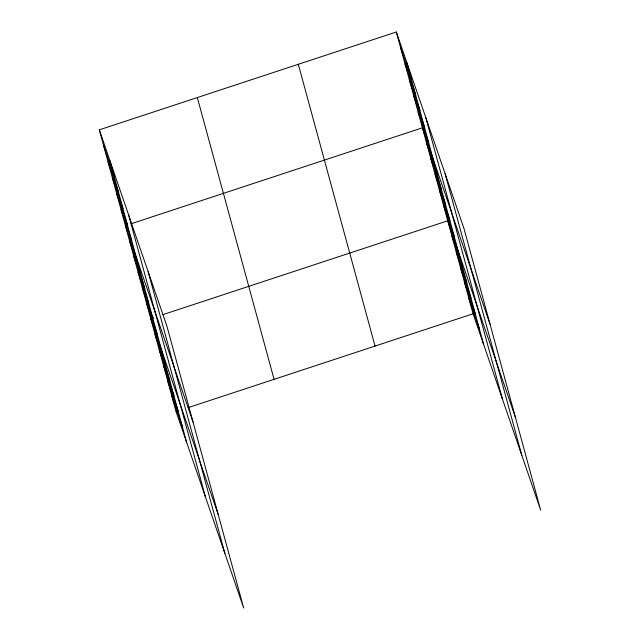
<?xml version="1.0" encoding="UTF-8"?>
<svg xmlns="http://www.w3.org/2000/svg" width="640" height="640" viewBox="0 0 640 640"><rect width="100%" height="100%" fill="white"/><g stroke="black" fill="none" stroke-linecap="round" stroke-linejoin="round"><path stroke-width="0.96" d="M99.32 129.84L166.936 326.216L243.672 608L176.056 411.624L99.32 129.84L396.328 32L463.944 228.376L540.68 510.16L473.064 313.784L396.328 32M127.28 225.032L125.408 225.648L193.032 422.024M131.008 223.8L422.416 127.808L490.032 324.184M153.536 317.712L150.736 318.632L218.352 515.008M162.872 314.64L447.736 220.792L515.36 417.168M176.056 411.624L177.928 411.008M188.192 407.624L473.064 313.784M400.672 47.968L411.264 78.736M405.024 63.936L415.616 94.704M409.368 79.904L419.96 110.672M413.72 95.872L424.312 126.64M418.064 111.84L428.664 142.608M426.632 143.304L437.232 174.072M430.856 158.8L441.448 189.568M435.08 174.304L445.672 205.064M439.296 189.8L449.888 220.56M443.52 205.296L454.112 236.064M451.96 236.296L462.552 267.056M456.176 251.792L466.776 282.552M460.4 267.288L470.992 298.056M464.624 282.784L475.216 313.552M468.84 298.288L479.432 329.048M103.672 145.808L114.264 176.576M108.016 161.776L118.608 192.544M112.368 177.744L122.96 208.512M116.712 193.712L127.304 224.48M121.064 209.68L131.656 240.448M129.632 241.144L140.224 271.912M133.856 256.64L144.448 287.408M138.072 272.144L148.664 302.904M142.296 287.64L152.888 318.408M146.512 303.136L157.104 333.904M154.952 334.136L165.552 364.896M159.176 349.632L169.768 380.4M163.4 365.128L173.992 395.896M167.616 380.624L178.208 411.392M171.84 396.128L182.432 426.888M445.12 173.728L521.864 455.504M425.736 117.416L502.472 399.2M406.92 62.768L483.656 344.552M298.312 64.288L375.048 346.072M197.328 97.552L274.072 379.336M148.12 271.568L224.856 553.352M128.728 215.256L205.472 497.04M109.912 160.608L186.648 442.392"/></g></svg>
